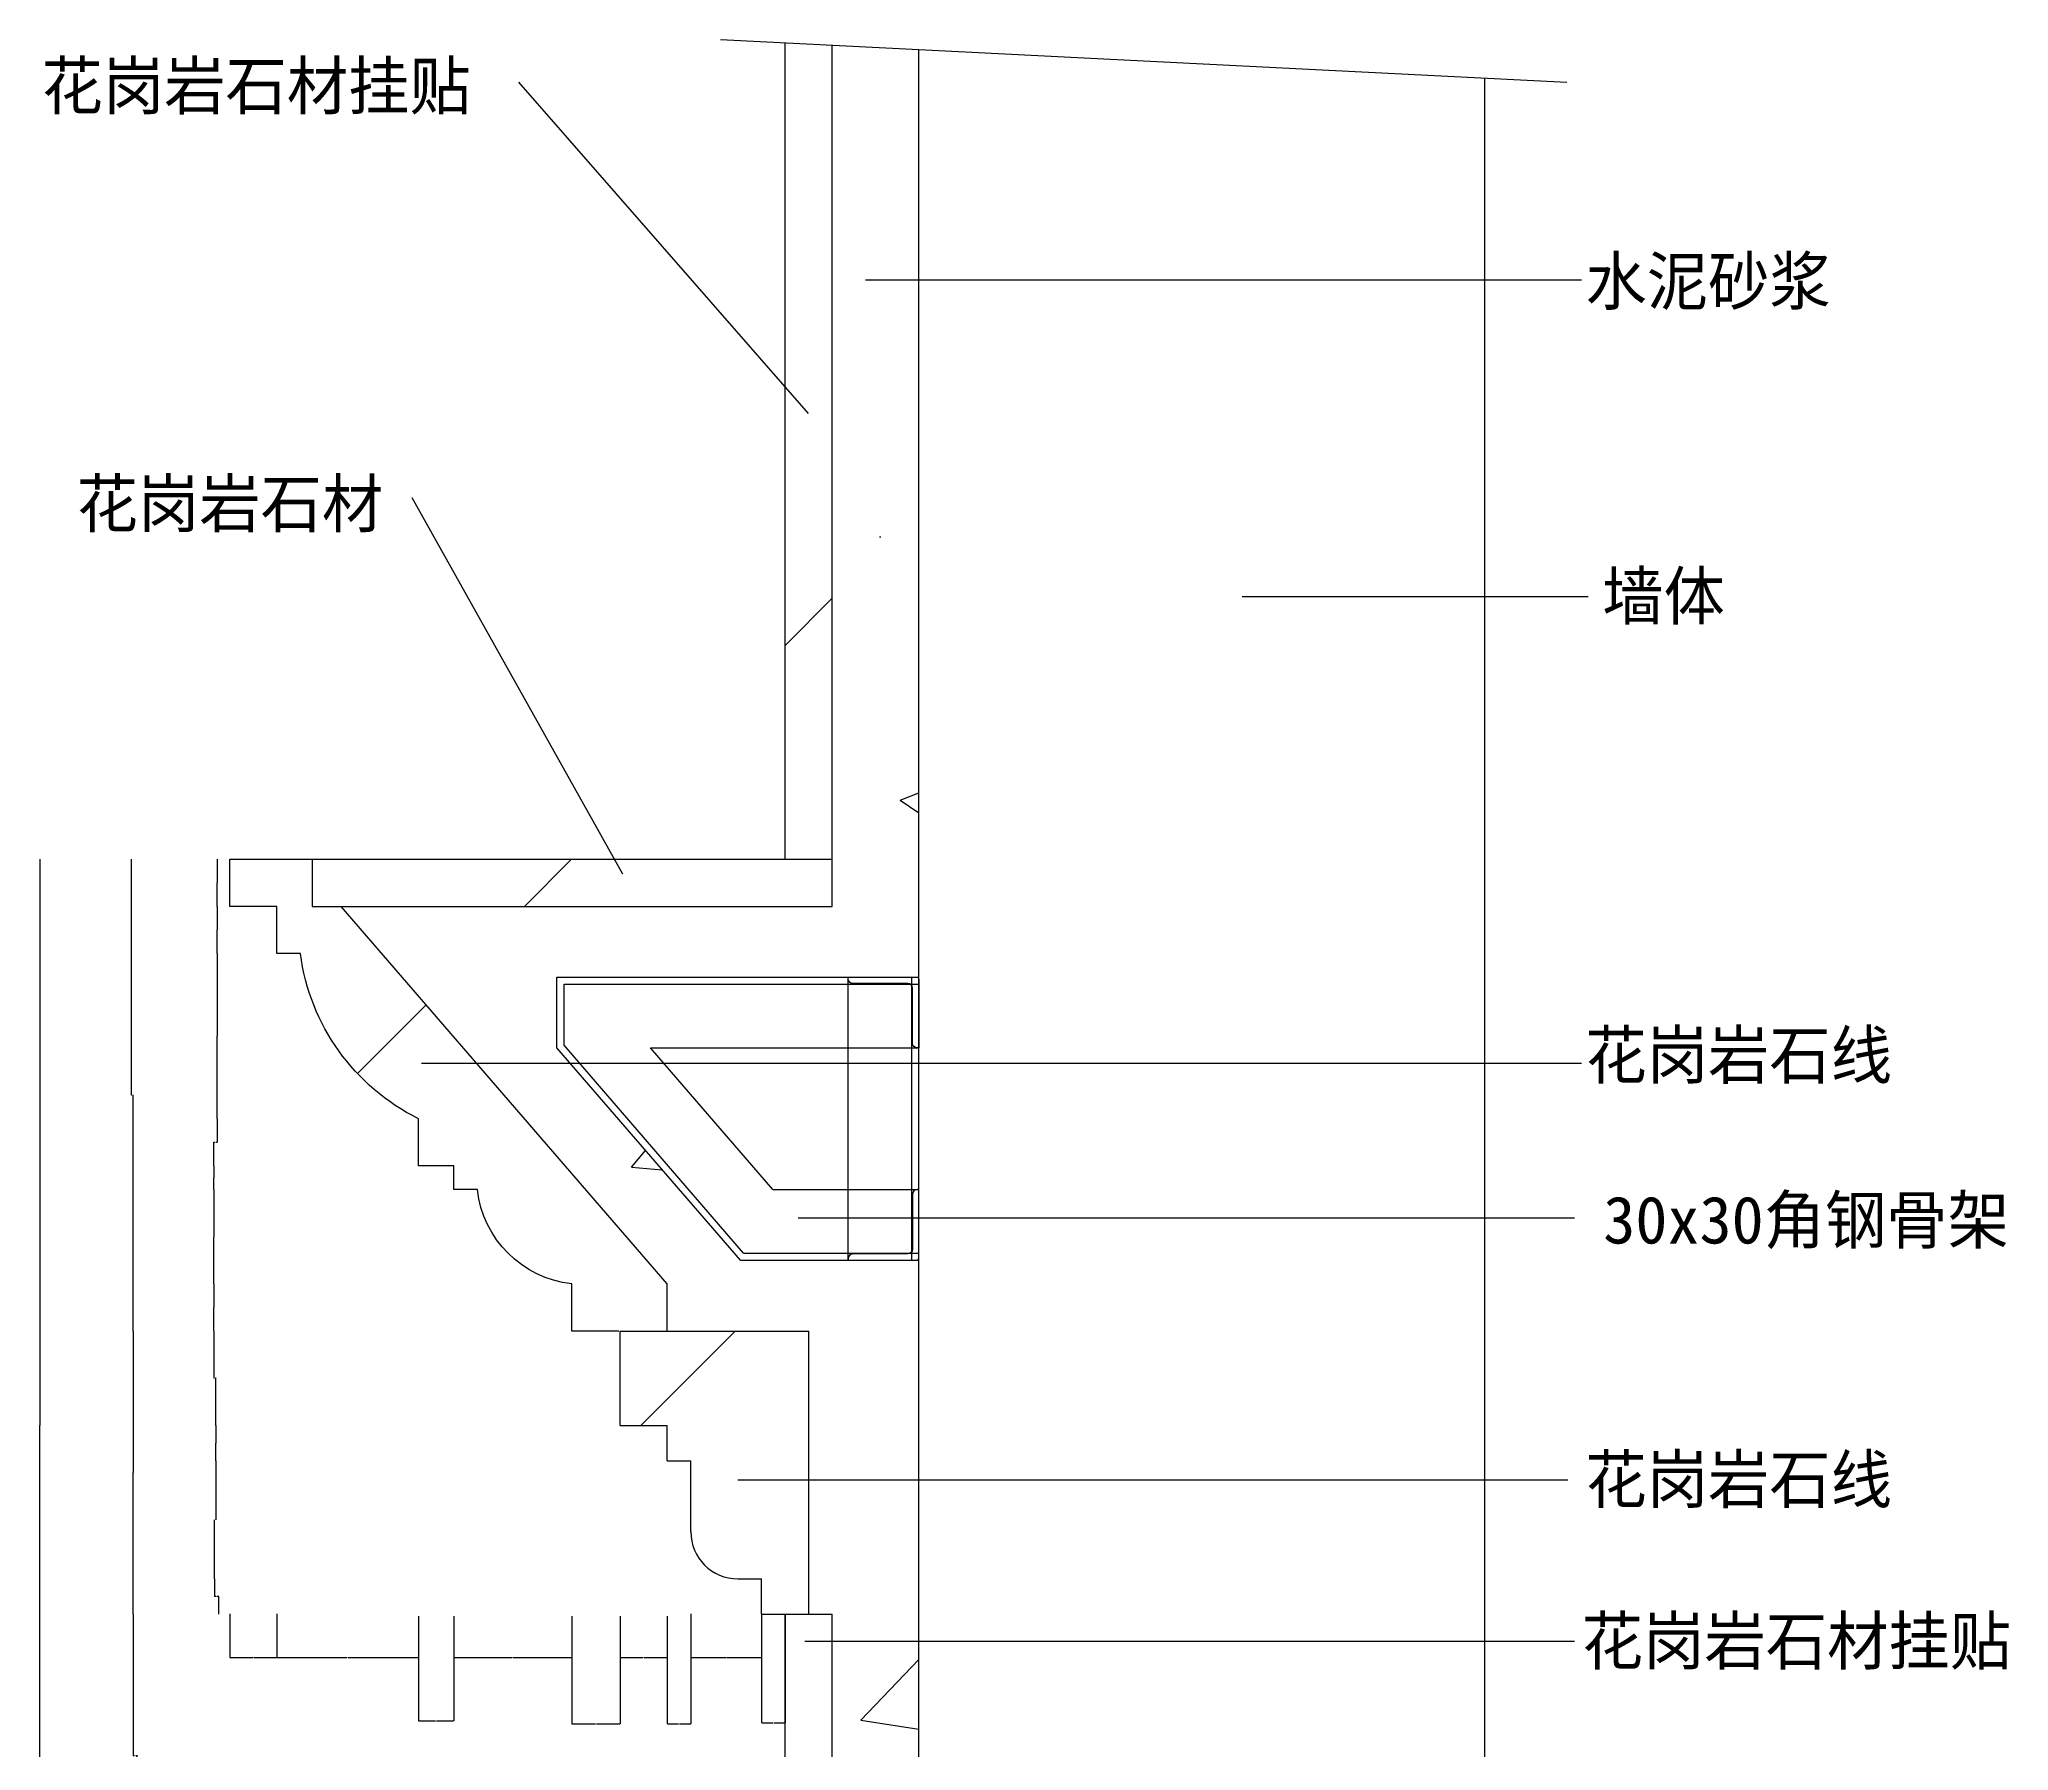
# Model space of a CAD drawing. Header units: metres. Extents: x 1450 to 10156, y 1788 to 13019.
# Drawn here: x 5888 to 10062, y 3780 to 7406 of the extents above; entities that cross this region are included whole.
import ezdxf

# ---------------------------------------------------------------- set-up
doc = ezdxf.new("R2010")
doc.units = ezdxf.units.M
for name, color, linetype in [('2', 2, 'Continuous'), ('3', 3, 'Continuous'), ('4', 4, 'Continuous'), ('7', 7, 'Continuous'), ('BH', 3, 'Continuous'), ('DIM', 3, 'Continuous'), ('TEXT', 3, 'Continuous')]:
    doc.layers.add(name, color=color, linetype=linetype)
doc.dimstyles.get("Standard").update_dxf_attribs({"dimtxt": 2.5, "dimasz": 2.5, "dimexe": 1.25, "dimexo": 0.625, "dimtad": 1, "dimcen": 2.5, "dimazin": 3, "dimtfac": 1, "dimtmove": 0, "dimatfit": 3})

# ---------------------------------------------------------------- blocks, each defined once
blk = doc.blocks.new('ST-L30')
at = {"layer": '4'}
blk.add_lwpolyline([(0, 1, 0.41), (1, 0), (30, 0), (30, 0.67, 0.41), (28, 2.67), (4.67, 2.67, -0.41), (2.67, 4.67), (2.67, 28, 0.41), (0.67, 30), (0, 30)], format="xyb", close=True, dxfattribs=at)
blk = doc.blocks.new('*D21')
for p, q in [((5888.9, 5668.95), (5888.9, 4468.95)), ((5888.65, 4468.95), (5888.4, 4468.95)), ((5888.9, 3268.95), (5888.9, 4468.95)), ((5888.9, 4468.95), (5888.9, 4468.95)), ((5889.15, 4468.95), (5889.4, 4468.95))]:
    blk.add_line(p, q)
at = {"layer": 'Defpoints'}
for p in [(5888.9, 5668.95), (5888.9, 4468.95), (5888.9, 3268.95)]:
    blk.add_point(p, dxfattribs=at)
at = {"layer": 'DIM', "insert": (5888.9, 4470.075), "char_height": 1, "attachment_point": 5}
blk.add_mtext('480', dxfattribs=at)
blk = doc.blocks.new('*D30')
for p, q in [((6259.11, 4143.95), (6259.11, 4106.45)), ((6262.54, 4106.45), (6258.86, 4106.45)), ((6268.22, 4106.45), (6264.54, 4106.45)), ((6267.97, 4068.95), (6267.97, 4106.45))]:
    blk.add_line(p, q)
at = {"layer": 'Defpoints'}
for p in [(6259.11, 4143.95), (6267.97, 4106.45), (6267.97, 4068.95)]:
    blk.add_point(p, dxfattribs=at)
at = {"layer": 'DIM', "insert": (6263.54, 4106.45), "char_height": 1, "attachment_point": 5}
blk.add_mtext('15', dxfattribs=at)
blk = doc.blocks.new('*D31')
for p, q in [((6086.53, 4668.95), (6086.53, 4368.95)), ((6086.28, 4368.95), (6086.03, 4368.95)), ((6086.53, 4068.95), (6086.53, 4368.95)), ((6086.53, 4368.95), (6086.53, 4368.95)), ((6086.78, 4368.95), (6087.03, 4368.95))]:
    blk.add_line(p, q)
at = {"layer": 'Defpoints'}
for p in [(6086.53, 4668.95), (6086.53, 4368.95), (6086.53, 4068.95)]:
    blk.add_point(p, dxfattribs=at)
at = {"layer": 'DIM', "insert": (6086.53, 4370.075), "char_height": 1, "attachment_point": 5}
blk.add_mtext('150', dxfattribs=at)
blk = doc.blocks.new('*D32')
for p, q in [((6391.21, 4069.54), (6391.21, 3977.04)), ((6691.21, 4064.98), (6691.21, 3977.04)), ((6391.46, 3977.04), (6540.21, 3977.04)), ((6542.21, 3977.04), (6690.96, 3977.04))]:
    blk.add_line(p, q)
at = {"layer": 'Defpoints'}
for p in [(6391.21, 4069.54), (6691.21, 4064.98), (6391.21, 3977.04)]:
    blk.add_point(p, dxfattribs=at)
at = {"layer": 'DIM', "insert": (6541.21, 3977.04), "char_height": 1, "attachment_point": 5}
blk.add_mtext('60', dxfattribs=at)
blk = doc.blocks.new('*D33')
for p, q in [((6086.53, 4068.95), (6086.53, 3768.95)), ((6089.46, 3768.95), (6086.28, 3768.95)), ((6095.64, 3768.95), (6092.46, 3768.95)), ((6095.39, 3468.95), (6095.39, 3768.95))]:
    blk.add_line(p, q)
at = {"layer": 'Defpoints'}
for p in [(6086.53, 4068.95), (6095.39, 3768.95), (6095.39, 3468.95)]:
    blk.add_point(p, dxfattribs=at)
at = {"layer": 'DIM', "insert": (6090.96, 3768.95), "char_height": 1, "attachment_point": 5}
blk.add_mtext('150', dxfattribs=at)
blk = doc.blocks.new('*D35')
for p, q in [((6291.21, 4069.54), (6291.21, 3977.04)), ((6391.21, 4069.54), (6391.21, 3977.04)), ((6291.46, 3977.04), (6340.21, 3977.04)), ((6342.21, 3977.04), (6390.96, 3977.04))]:
    blk.add_line(p, q)
at = {"layer": 'Defpoints'}
for p in [(6291.21, 4069.54), (6391.21, 4069.54), (6291.21, 3977.04)]:
    blk.add_point(p, dxfattribs=at)
at = {"layer": 'DIM', "insert": (6341.21, 3977.04), "char_height": 1, "attachment_point": 5}
blk.add_mtext('20', dxfattribs=at)
blk = doc.blocks.new('*D37')
for p, q in [((7016.21, 4064.98), (7016.21, 3836.82)), ((7118.71, 4064.98), (7118.71, 3836.82)), ((7016.46, 3836.82), (7066.46, 3836.82)), ((7068.46, 3836.82), (7118.46, 3836.82))]:
    blk.add_line(p, q)
at = {"layer": 'Defpoints'}
for p in [(7016.21, 4064.98), (7118.71, 4064.98), (7016.21, 3836.82)]:
    blk.add_point(p, dxfattribs=at)
at = {"layer": 'DIM', "insert": (7067.46, 3836.82), "char_height": 1, "attachment_point": 5}
blk.add_mtext('20', dxfattribs=at)
blk = doc.blocks.new('*D38')
for p, q in [((7118.71, 4064.98), (7118.71, 3977.04)), ((7218.71, 4064.98), (7218.71, 3977.04)), ((7118.96, 3977.04), (7167.71, 3977.04)), ((7169.71, 3977.04), (7218.46, 3977.04))]:
    blk.add_line(p, q)
at = {"layer": 'Defpoints'}
for p in [(7118.71, 4064.98), (7218.71, 4064.98), (7118.71, 3977.04)]:
    blk.add_point(p, dxfattribs=at)
at = {"layer": 'DIM', "insert": (7168.71, 3977.04), "char_height": 1, "attachment_point": 5}
blk.add_mtext('20', dxfattribs=at)
blk = doc.blocks.new('*D39')
for p, q in [((6766.21, 4064.98), (6766.21, 3977.04)), ((7016.21, 4064.98), (7016.21, 3977.04)), ((6766.46, 3977.04), (6890.21, 3977.04)), ((6892.21, 3977.04), (7015.96, 3977.04))]:
    blk.add_line(p, q)
at = {"layer": 'Defpoints'}
for p in [(6766.21, 4064.98), (7016.21, 4064.98), (6766.21, 3977.04)]:
    blk.add_point(p, dxfattribs=at)
at = {"layer": 'DIM', "insert": (6891.21, 3977.04), "char_height": 1, "attachment_point": 5}
blk.add_mtext('50', dxfattribs=at)
blk = doc.blocks.new('*D40')
for p, q in [((6691.21, 4064.98), (6691.21, 3843)), ((6766.21, 4064.98), (6766.21, 3843)), ((6691.46, 3843), (6727.71, 3843)), ((6729.71, 3843), (6765.96, 3843))]:
    blk.add_line(p, q)
at = {"layer": 'Defpoints'}
for p in [(6691.21, 4064.98), (6766.21, 4064.98), (6691.21, 3843)]:
    blk.add_point(p, dxfattribs=at)
at = {"layer": 'DIM', "insert": (6728.71, 3843), "char_height": 1, "attachment_point": 5}
blk.add_mtext('15', dxfattribs=at)
blk = doc.blocks.new('*D41')
for p, q in [((7418.71, 4068.95), (7418.71, 3838.88)), ((7468.71, 4068.95), (7468.71, 3838.88)), ((7418.96, 3838.88), (7442.71, 3838.88)), ((7444.71, 3838.88), (7468.46, 3838.88))]:
    blk.add_line(p, q)
at = {"layer": 'Defpoints'}
for p in [(7418.71, 4068.95), (7468.71, 4068.95), (7418.71, 3838.88)]:
    blk.add_point(p, dxfattribs=at)
at = {"layer": 'DIM', "insert": (7443.71, 3838.88), "char_height": 1, "attachment_point": 5}
blk.add_mtext('10', dxfattribs=at)
blk = doc.blocks.new('*D42')
for p, q in [((7268.71, 4069.54), (7268.71, 3977.04)), ((7418.71, 4068.95), (7418.71, 3977.04)), ((7268.96, 3977.04), (7342.71, 3977.04)), ((7344.71, 3977.04), (7418.46, 3977.04))]:
    blk.add_line(p, q)
at = {"layer": 'Defpoints'}
for p in [(7268.71, 4069.54), (7418.71, 4068.95), (7268.71, 3977.04)]:
    blk.add_point(p, dxfattribs=at)
at = {"layer": 'DIM', "insert": (7343.71, 3977.04), "char_height": 1, "attachment_point": 5}
blk.add_mtext('30', dxfattribs=at)
blk = doc.blocks.new('*D43')
for p, q in [((7218.71, 4064.98), (7218.71, 3836.82)), ((7268.71, 4069.54), (7268.71, 3836.82)), ((7218.96, 3836.82), (7242.71, 3836.82)), ((7244.71, 3836.82), (7268.46, 3836.82))]:
    blk.add_line(p, q)
at = {"layer": 'Defpoints'}
for p in [(7218.71, 4064.98), (7268.71, 4069.54), (7218.71, 3836.82)]:
    blk.add_point(p, dxfattribs=at)
at = {"layer": 'DIM', "insert": (7243.71, 3836.82), "char_height": 1, "attachment_point": 5}
blk.add_mtext('10', dxfattribs=at)
blk = doc.blocks.new('*D44')
for p, q in [((6264.78, 5468.95), (6264.78, 5293.95)), ((6264.53, 5293.95), (6264.28, 5293.95)), ((6264.78, 5118.95), (6264.78, 5293.95)), ((6264.78, 5293.95), (6264.78, 5293.95)), ((6265.03, 5293.95), (6265.28, 5293.95))]:
    blk.add_line(p, q)
at = {"layer": 'Defpoints'}
for p in [(6264.78, 5468.95), (6264.78, 5293.95), (6264.78, 5118.95)]:
    blk.add_point(p, dxfattribs=at)
at = {"layer": 'DIM', "insert": (6264.78, 5295.075), "char_height": 1, "attachment_point": 5}
blk.add_mtext('70', dxfattribs=at)
blk = doc.blocks.new('*D45')
for p, q in [((6082.53, 5668.95), (6082.53, 5168.95)), ((6083.03, 5168.95), (6082.28, 5168.95)), ((6086.78, 5168.95), (6086.03, 5168.95)), ((6086.53, 4668.95), (6086.53, 5168.95))]:
    blk.add_line(p, q)
at = {"layer": 'Defpoints'}
for p in [(6082.53, 5668.95), (6086.53, 5168.95), (6086.53, 4668.95)]:
    blk.add_point(p, dxfattribs=at)
at = {"layer": 'DIM', "insert": (6084.53, 5168.95), "char_height": 1, "attachment_point": 5}
blk.add_mtext('200', dxfattribs=at)
blk = doc.blocks.new('*D46')
for p, q in [((6257.58, 4968.95), (6257.58, 4868.95)), ((6257.33, 4868.95), (6257.08, 4868.95)), ((6257.58, 4768.95), (6257.58, 4868.95)), ((6257.58, 4868.95), (6257.58, 4868.95)), ((6257.83, 4868.95), (6258.08, 4868.95))]:
    blk.add_line(p, q)
at = {"layer": 'Defpoints'}
for p in [(6257.58, 4968.95), (6257.58, 4868.95), (6257.58, 4768.95)]:
    blk.add_point(p, dxfattribs=at)
at = {"layer": 'DIM', "insert": (6257.58, 4870.075), "char_height": 1, "attachment_point": 5}
blk.add_mtext('40', dxfattribs=at)
blk = doc.blocks.new('*D47')
for p, q in [((6257.58, 4768.95), (6257.58, 4718.95)), ((6257.33, 4718.95), (6257.08, 4718.95)), ((6257.58, 4668.95), (6257.58, 4718.95)), ((6257.58, 4718.95), (6257.58, 4718.95)), ((6257.83, 4718.95), (6258.08, 4718.95))]:
    blk.add_line(p, q)
at = {"layer": 'Defpoints'}
for p in [(6257.58, 4768.95), (6257.58, 4718.95), (6257.58, 4668.95)]:
    blk.add_point(p, dxfattribs=at)
at = {"layer": 'DIM', "insert": (6257.58, 4720.075), "char_height": 1, "attachment_point": 5}
blk.add_mtext('20', dxfattribs=at)
blk = doc.blocks.new('*D48')
for p, q in [((6257.58, 4668.95), (6257.58, 4568.95)), ((6258.855, 4568.95), (6257.33, 4568.95)), ((6262.38, 4568.95), (6260.855, 4568.95)), ((6262.13, 4468.95), (6262.13, 4568.95))]:
    blk.add_line(p, q)
at = {"layer": 'Defpoints'}
for p in [(6257.58, 4668.95), (6262.13, 4568.95), (6262.13, 4468.95)]:
    blk.add_point(p, dxfattribs=at)
at = {"layer": 'DIM', "insert": (6259.855, 4568.95), "char_height": 1, "attachment_point": 5}
blk.add_mtext('40', dxfattribs=at)
blk = doc.blocks.new('*D49')
for p, q in [((6262.13, 4468.95), (6262.13, 4431.45)), ((6261.88, 4431.45), (6261.63, 4431.45)), ((6262.13, 4393.95), (6262.13, 4431.45)), ((6262.13, 4431.45), (6262.13, 4431.45)), ((6262.38, 4431.45), (6262.63, 4431.45))]:
    blk.add_line(p, q)
at = {"layer": 'Defpoints'}
for p in [(6262.13, 4468.95), (6262.13, 4431.45), (6262.13, 4393.95)]:
    blk.add_point(p, dxfattribs=at)
at = {"layer": 'DIM', "insert": (6262.13, 4432.575), "char_height": 1, "attachment_point": 5}
blk.add_mtext('15', dxfattribs=at)
blk = doc.blocks.new('*D50')
for p, q in [((6264.78, 5118.95), (6264.78, 5068.95)), ((6257.58, 5018.95), (6257.58, 5068.95)), ((6257.83, 5068.95), (6260.18, 5068.95)), ((6262.18, 5068.95), (6264.53, 5068.95))]:
    blk.add_line(p, q)
at = {"layer": 'Defpoints'}
for p in [(6264.78, 5118.95), (6257.58, 5068.95), (6257.58, 5018.95)]:
    blk.add_point(p, dxfattribs=at)
at = {"layer": 'DIM', "insert": (6261.18, 5068.95), "char_height": 1, "attachment_point": 5}
blk.add_mtext('20', dxfattribs=at)
blk = doc.blocks.new('*D51')
for p, q in [((6257.58, 5018.95), (6257.58, 4993.95)), ((6257.33, 4993.95), (6257.08, 4993.95)), ((6257.58, 4968.95), (6257.58, 4993.95)), ((6257.58, 4993.95), (6257.58, 4993.95)), ((6257.83, 4993.95), (6258.08, 4993.95))]:
    blk.add_line(p, q)
at = {"layer": 'Defpoints'}
for p in [(6257.58, 5018.95), (6257.58, 4993.95), (6257.58, 4968.95)]:
    blk.add_point(p, dxfattribs=at)
at = {"layer": 'DIM', "insert": (6257.58, 4995.075), "char_height": 1, "attachment_point": 5}
blk.add_mtext('10', dxfattribs=at)
blk = doc.blocks.new('*D52')
for p, q in [((6262.13, 4393.95), (6262.13, 4268.95)), ((6259.11, 4143.95), (6259.11, 4268.95)), ((6259.36, 4268.95), (6259.62, 4268.95)), ((6261.62, 4268.95), (6261.88, 4268.95))]:
    blk.add_line(p, q)
at = {"layer": 'Defpoints'}
for p in [(6262.13, 4393.95), (6259.11, 4268.95), (6259.11, 4143.95)]:
    blk.add_point(p, dxfattribs=at)
at = {"layer": 'DIM', "insert": (6260.62, 4268.95), "char_height": 1, "attachment_point": 5}
blk.add_mtext('50', dxfattribs=at)
blk = doc.blocks.new('*D53')
for p, q in [((6264.78, 5668.95), (6264.78, 5618.95)), ((6264.53, 5618.95), (6264.28, 5618.95)), ((6264.78, 5568.95), (6264.78, 5618.95)), ((6264.78, 5618.95), (6264.78, 5618.95)), ((6265.03, 5618.95), (6265.28, 5618.95))]:
    blk.add_line(p, q)
at = {"layer": 'Defpoints'}
for p in [(6264.78, 5668.95), (6264.78, 5618.95), (6264.78, 5568.95)]:
    blk.add_point(p, dxfattribs=at)
at = {"layer": 'DIM', "insert": (6264.78, 5620.075), "char_height": 1, "attachment_point": 5}
blk.add_mtext('20', dxfattribs=at)
blk = doc.blocks.new('*D54')
for p, q in [((6264.78, 5568.95), (6264.78, 5518.95)), ((6264.53, 5518.95), (6264.28, 5518.95)), ((6264.78, 5468.95), (6264.78, 5518.95)), ((6264.78, 5518.95), (6264.78, 5518.95)), ((6265.03, 5518.95), (6265.28, 5518.95))]:
    blk.add_line(p, q)
at = {"layer": 'Defpoints'}
for p in [(6264.78, 5568.95), (6264.78, 5518.95), (6264.78, 5468.95)]:
    blk.add_point(p, dxfattribs=at)
at = {"layer": 'DIM', "insert": (6264.78, 5520.075), "char_height": 1, "attachment_point": 5}
blk.add_mtext('20', dxfattribs=at)

msp = doc.modelspace()

# ---------------------------------------------------------------- hatches: boundary and pattern name
at = {"layer": 'BH'}
h = msp.add_hatch(dxfattribs=at)
h.set_pattern_fill('ANSI33', scale=300)
h.paths.add_polyline_path([(7568.71, 7394.04), (7468.71, 7399.09), (7468.71, 5668.95), (7568.71, 5668.95)])
h.paths.add_polyline_path([(6466.21, 5668.95), (6466.21, 5568.95), (7568.71, 5568.95), (7568.71, 5668.95)])
h.paths.add_polyline_path([(6691.21, 5118.95), (6691.21, 5018.95), (6766.21, 5018.95), (6766.21, 4968.95), (6816.21, 4968.95, 0.35), (7016.21, 4768.95), (7016.21, 4668.95), (7116.21, 4668.95), (7218.71, 4668.95), (7218.71, 4768.95), (6527.6, 5568.95), (6466.21, 5568.95), (6466.21, 5668.95), (6291.21, 5668.95), (6291.21, 5568.95), (6391.21, 5568.95), (6391.21, 5468.95), (6441.21, 5468.95, 0.25)])
h.paths.add_polyline_path([(7118.71, 4668.95), (7118.71, 4468.95), (7218.71, 4468.95), (7218.71, 4393.95), (7268.71, 4393.95), (7268.71, 4243.95, 0.41), (7368.71, 4143.95), (7418.71, 4143.95), (7418.71, 4068.95), (7518.71, 4068.95), (7518.71, 4668.95)])
h.paths.add_polyline_path([(7568.71, 4068.95), (7468.71, 4068.95), (7468.71, 3368.95), (7568.71, 3368.95)])
h.paths.add_polyline_path([(8202.04, 3268.95), (8202.04, 3368.95), (7468.71, 3368.95), (7468.71, 3268.95)])
h.paths.add_polyline_path([(7468.71, 3468.95), (7418.71, 3468.95, 0.5), (7418.71, 3268.95), (7468.71, 3268.95)])
h = msp.add_hatch(dxfattribs=at)
h.set_pattern_fill('AR-CONC', scale=15)
h.paths.add_polyline_path([(7752.04, 7384.77), (7568.71, 7394.04), (7568.71, 5568.95), (6527.6, 5568.95), (7218.71, 4768.95), (7218.71, 4668.95), (7518.71, 4668.95), (7518.71, 4068.95), (7568.71, 4068.95), (7568.71, 3368.95), (8202.04, 3368.95), (8202.04, 3543.95), (7752.04, 3543.95), (7752.04, 4818.95), (7602.04, 4818.95), (7373.74, 4818.95), (6984.99, 5268.95), (6984.99, 5418.95), (7752.04, 5418.95)])
h = msp.add_hatch(dxfattribs=at)
h.set_pattern_fill('ANSI31', scale=1500)
h.paths.add_polyline_path([(8952.04, 7324.11), (7752.04, 7384.77), (7752.04, 3543.95), (8952.04, 3543.95)])

# ---------------------------------------------------------------- linework, layer by layer
at = {"layer": '2'}
for p, q in [((7752.04, 3543.95), (7752.04, 7384.77)), ((8952.04, 3543.95), (8952.04, 7324.11))]:
    msp.add_line(p, q, dxfattribs=at)
at = {"layer": '3'}
msp.add_line((7331.95, 7406.01), (9125.69, 7315.33), dxfattribs=at)
at = {"layer": '4'}
for p, q in [((7468.71, 5668.95), (7468.71, 7399.09)), ((7568.71, 5568.95), (7568.71, 7394.04)), ((6466.21, 5668.95), (6466.21, 5568.95)), ((7218.71, 4768.95), (6527.6, 5568.95)), ((6984.99, 5418.95), (7752.04, 5418.95)), ((6984.99, 5268.95), (6984.99, 5418.95)), ((7373.74, 4818.95), (6984.99, 5268.95)), ((7373.74, 4818.95), (7752.04, 4818.95)), ((7218.71, 4668.95), (7218.71, 4768.95)), ((7118.71, 4468.95), (7118.71, 4668.95)), ((7118.71, 4668.95), (7518.71, 4668.95)), ((7518.71, 4068.95), (7518.71, 4668.95)), ((7118.71, 4468.95), (7218.71, 4468.95)), ((7218.71, 4393.95), (7218.71, 4468.95)), ((7218.71, 4393.95), (7268.71, 4393.95)), ((7268.71, 4243.95), (7268.71, 4393.95)), ((7368.71, 4143.95), (7418.71, 4143.95)), ((7418.71, 4068.95), (7418.71, 4143.95)), ((7418.71, 4068.95), (7568.71, 4068.95)), ((7468.71, 3268.95), (7468.71, 4068.95)), ((7568.71, 3368.95), (7568.71, 4068.95))]:
    msp.add_line(p, q, dxfattribs=at)
for points in [[(6291.21, 5668.95), (7568.71, 5668.95)], [(6466.21, 5568.95), (7568.71, 5568.95)]]:
    msp.add_lwpolyline(points, dxfattribs=at)
msp.add_lwpolyline([(7116.21, 4668.95), (7016.21, 4668.95), (7016.21, 4768.95, -0.35), (6816.21, 4968.95), (6766.21, 4968.95), (6766.21, 5018.95), (6691.21, 5018.95), (6691.21, 5118.95, -0.25), (6441.21, 5468.95), (6391.21, 5468.95), (6391.21, 5568.95), (6291.21, 5568.95), (6291.21, 5668.95)], format="xyb", dxfattribs=at)
msp.add_arc((7368.71, 4243.95), 100, 180, 270, dxfattribs=at)
at = {"layer": '7'}
for p, q in [((6999.99, 5403.95), (7752.04, 5403.95)), ((6999.99, 5274.53), (6999.99, 5403.95)), ((7602.04, 4818.95), (7602.04, 5418.95)), ((7737.04, 4818.95), (7737.04, 5418.95)), ((7380.6, 4833.95), (6999.99, 5274.53)), ((7183.21, 5268.95), (7752.04, 5268.95)), ((7442.38, 4968.95), (7183.21, 5268.95)), ((7442.38, 4968.95), (7752.04, 4968.95)), ((7380.6, 4833.95), (7752.04, 4833.95))]:
    msp.add_line(p, q, dxfattribs=at)

# ---------------------------------------------------------------- block references
at = {"layer": '3', "yscale": 5, "zscale": 5, "rotation": 90}
for p, xscale in [((7752.04, 5418.95), -5), ((7752.04, 4818.95), 5)]:
    msp.add_blockref('ST-L30', p, dxfattribs=dict(at, xscale=xscale))

# ---------------------------------------------------------------- texts
at = {"layer": 'TEXT'}
for s, p in [('花岗岩石材挂贴', (5892.3, 7257.85)), ('水泥砂浆', (9165.23, 6843.7)), ('花岗岩石材', (5966.7, 6372.36)), ('墙体', (9201.01, 6176.77)), ('花岗岩石线', (9165.23, 5203.93)), ('30x30角钢骨架', (9202.95, 4854.5)), ('花岗岩石线', (9165.23, 4304.76)), ('花岗岩石材挂贴', (9157.54, 3962.44))]:
    msp.add_text(s, height=100, dxfattribs=at).set_placement(p)

# ---------------------------------------------------------------- dimensions: what is measured, and where the dimension line sits
at = {"layer": 'DIM'}
for base, p1, p2, text, picture, middle in [((5888.9, 4468.95), (5888.9, 3268.95), (5888.9, 5668.95), '480', '*D21', (5888.9, 4470.075)), ((6086.53, 5168.95), (6086.53, 4668.95), (6082.53, 5668.95), '200', '*D45', (6084.53, 5168.95)), ((6264.78, 5618.95), (6264.78, 5568.95), (6264.78, 5668.95), '20', '*D53', (6264.78, 5620.075)), ((6264.78, 5518.95), (6264.78, 5468.95), (6264.78, 5568.95), '20', '*D54', (6264.78, 5520.075)), ((6264.78, 5293.95), (6264.78, 5118.95), (6264.78, 5468.95), '70', '*D44', (6264.78, 5295.075)), ((6257.58, 5068.95), (6257.58, 5018.95), (6264.78, 5118.95), '20', '*D50', (6261.18, 5068.95)), ((6257.58, 4993.95), (6257.58, 4968.95), (6257.58, 5018.95), '10', '*D51', (6257.58, 4995.075)), ((6257.58, 4868.95), (6257.58, 4768.95), (6257.58, 4968.95), '40', '*D46', (6257.58, 4870.075)), ((6257.58, 4718.95), (6257.58, 4668.95), (6257.58, 4768.95), '20', '*D47', (6257.58, 4720.075)), ((6086.53, 4368.95), (6086.53, 4068.95), (6086.53, 4668.95), '150', '*D31', (6086.53, 4370.075)), ((6262.13, 4568.95), (6262.13, 4468.95), (6257.58, 4668.95), '40', '*D48', (6259.855, 4568.95)), ((6262.13, 4431.45), (6262.13, 4393.95), (6262.13, 4468.95), '15', '*D49', (6262.13, 4432.575)), ((6259.11, 4268.95), (6259.11, 4143.95), (6262.13, 4393.95), '50', '*D52', (6260.62, 4268.95)), ((6267.97, 4106.45), (6267.97, 4068.95), (6259.11, 4143.95), '15', '*D30', (6263.54, 4106.45)), ((6095.39, 3768.95), (6095.39, 3468.95), (6086.53, 4068.95), '150', '*D33', (6090.96, 3768.95)), ((6291.21, 3977.04), (6291.21, 4069.54), (6391.21, 4069.54), '20', '*D35', (6341.21, 3977.04)), ((6391.21, 3977.04), (6391.21, 4069.54), (6691.21, 4064.98), '60', '*D32', (6541.21, 3977.04)), ((6691.21, 3843), (6691.21, 4064.98), (6766.21, 4064.98), '15', '*D40', (6728.71, 3843)), ((6766.21, 3977.04), (6766.21, 4064.98), (7016.21, 4064.98), '50', '*D39', (6891.21, 3977.04)), ((7016.21, 3836.82), (7016.21, 4064.98), (7118.71, 4064.98), '20', '*D37', (7067.46, 3836.82)), ((7118.71, 3977.04), (7118.71, 4064.98), (7218.71, 4064.98), '20', '*D38', (7168.71, 3977.04)), ((7218.71, 3836.82), (7218.71, 4064.98), (7268.71, 4069.54), '10', '*D43', (7243.71, 3836.82)), ((7268.71, 3977.04), (7268.71, 4069.54), (7418.71, 4068.95), '30', '*D42', (7343.71, 3977.04)), ((7418.71, 3838.88), (7418.71, 4068.95), (7468.71, 4068.95), '10', '*D41', (7443.71, 3838.88))]:
    dim = msp.add_linear_dim(base=base, p1=p1, p2=p2, text=text, dimstyle='Standard', dxfattribs=at)
    dim.commit()
    dim.dimension.update_dxf_attribs({"geometry": picture, "text_midpoint": middle})

# ---------------------------------------------------------------- leaders
for points in [[(7518.06, 6613.26), (6904.41, 7315.68)], [(7639.1, 6896.7), (9156.64, 6896.7)], [(7124.85, 5637.01), (6678.01, 6434.68)], [(8437.79, 6225.79), (9170.9, 6225.79)], [(6697.79, 5236.66), (9156.64, 5236.66)], [(7496.48, 4909.07), (9142.38, 4909.07)], [(7368.12, 4353.58), (9128.11, 4353.58)], [(7510.74, 4011.75), (9142.38, 4011.75)]]:
    msp.add_leader(points, dimstyle='Standard', dxfattribs=at)

doc.saveas('drawing.dxf')
